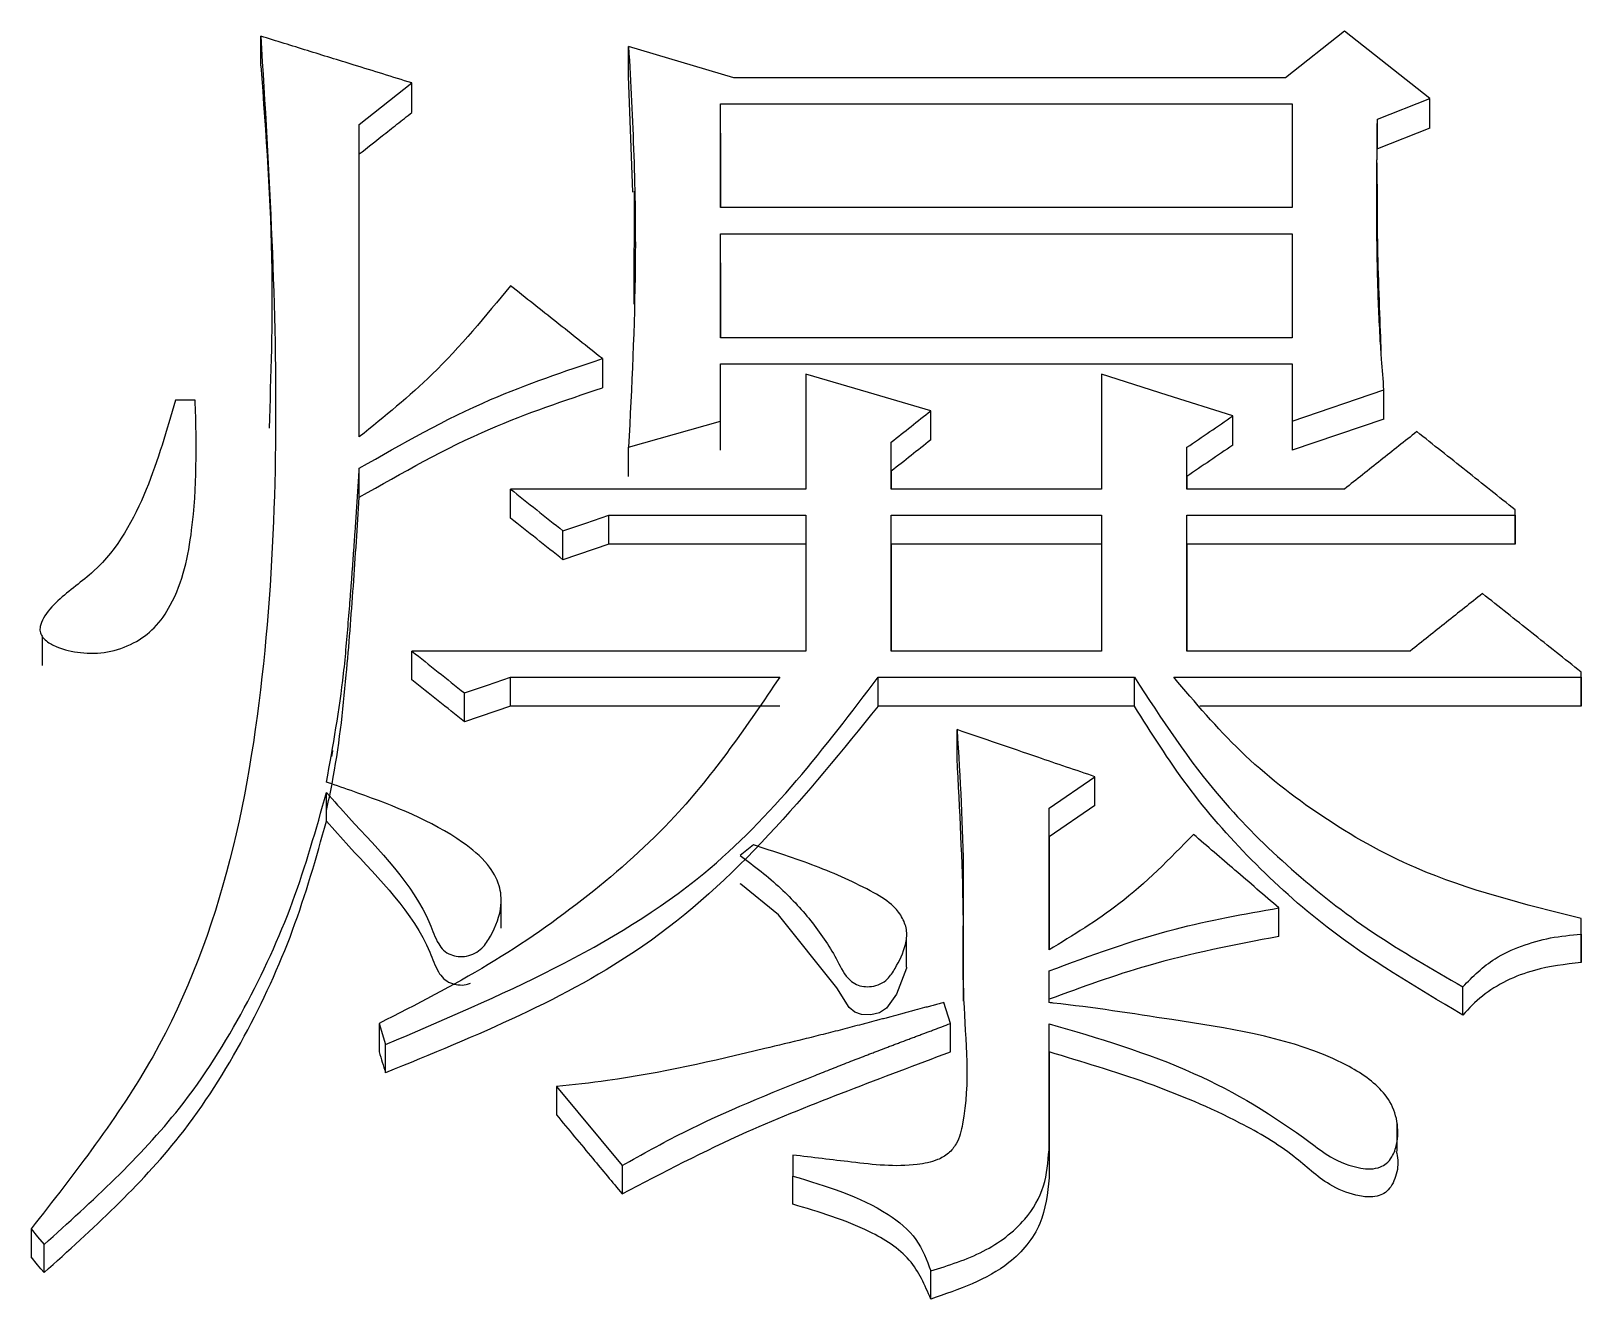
# Model space of a CAD drawing. Header units: millimetres. Extents: x 2003 to 4439, y 563 to 2285.
# Drawn here: x 2510.861 to 2513.414, y 2074.21 to 2076.298 of the extents above; entities that cross this region are included whole.
import ezdxf

# ---------------------------------------------------------------- set-up
doc = ezdxf.new("R2010")
doc.units = ezdxf.units.MM

msp = doc.modelspace()

# ---------------------------------------------------------------- linework, layer by layer
at = {"color": 7, "linetype": 'Continuous', "lineweight": 25}
for p, q in [((2513.0246, 2076.2984), (2512.9273, 2076.2215)), ((2513.1653, 2076.1873), (2513.0246, 2076.2984)), ((2511.2397, 2076.2411), (2511.2397, 2076.2899)), ((2512.0186, 2076.2215), (2511.8455, 2076.2728)), ((2511.8455, 2076.224), (2511.8455, 2076.2728)), ((2511.8526, 2076.0329), (2511.8455, 2076.224)), ((2511.402, 2076.1445), (2511.4886, 2076.2129)), ((2511.4886, 2076.1642), (2511.4886, 2076.2129)), ((2511.997, 2076.1787), (2512.9381, 2076.1787)), ((2511.997, 2076.0075), (2511.997, 2076.1787)), ((2511.997, 2076.1301), (2511.997, 2076.1787)), ((2512.9381, 2076.1787), (2512.9381, 2076.0075)), ((2513.0787, 2076.153), (2513.1653, 2076.1873)), ((2513.1653, 2076.1386), (2513.1653, 2076.1873)), ((2511.402, 2075.6299), (2511.402, 2076.1445)), ((2511.402, 2076.0959), (2511.402, 2076.1445)), ((2513.0787, 2076.1044), (2513.0787, 2076.153)), ((2511.997, 2076.1301), (2511.997, 2076.0075)), ((2513.1653, 2076.1386), (2513.0787, 2076.1044)), ((2511.402, 2075.6346), (2511.402, 2076.0959)), ((2511.8544, 2076.0346), (2511.8541, 2075.8485)), ((2512.9381, 2076.0075), (2511.997, 2076.0075)), ((2511.997, 2075.9646), (2512.9381, 2075.9646)), ((2511.997, 2075.7931), (2511.997, 2075.9646)), ((2511.997, 2075.9163), (2511.997, 2075.9646)), ((2512.9381, 2075.9646), (2512.9381, 2075.7931)), ((2511.997, 2075.9163), (2511.997, 2075.7931)), ((2512.9381, 2075.7931), (2511.997, 2075.7931)), ((2511.8023, 2075.7588), (2511.8023, 2075.7107)), ((2511.997, 2075.6557), (2511.997, 2075.7502)), ((2511.997, 2075.7502), (2512.9381, 2075.7502)), ((2511.997, 2075.7021), (2511.997, 2075.7502)), ((2512.1376, 2075.733), (2512.1376, 2075.544)), ((2512.6244, 2075.733), (2512.6244, 2075.544)), ((2512.9381, 2075.7502), (2512.9381, 2075.6557)), ((2512.9381, 2075.6557), (2513.0895, 2075.7072)), ((2513.0895, 2075.6592), (2513.0895, 2075.7072)), ((2511.1316, 2075.6901), (2511.0991, 2075.6901)), ((2511.8455, 2075.6127), (2511.997, 2075.6557)), ((2511.997, 2075.6078), (2511.997, 2075.6557)), ((2512.3431, 2075.6249), (2512.3431, 2075.6729)), ((2512.8407, 2075.6163), (2512.8407, 2075.6643)), ((2513.0895, 2075.6592), (2512.9381, 2075.6078)), ((2512.9381, 2075.6557), (2512.9381, 2075.6078)), ((2511.1335, 2075.6097), (2511.1335, 2075.61)), ((2511.8455, 2075.5648), (2511.8455, 2075.6127)), ((2512.2782, 2075.544), (2512.2782, 2075.6213)), ((2512.2782, 2075.5734), (2512.2782, 2075.6213)), ((2512.765, 2075.544), (2512.765, 2075.6127)), ((2512.765, 2075.5648), (2512.765, 2075.6127)), ((2511.402, 2075.5305), (2511.402, 2075.5783)), ((2512.2782, 2075.5734), (2512.2782, 2075.544)), ((2512.765, 2075.5648), (2512.765, 2075.544)), ((2512.1376, 2075.544), (2511.6508, 2075.544)), ((2512.6244, 2075.544), (2512.2782, 2075.544)), ((2513.0246, 2075.544), (2512.765, 2075.544)), ((2513.3059, 2075.501), (2513.3059, 2075.5096)), ((2513.3059, 2075.4618), (2513.3059, 2075.5096)), ((2511.8131, 2075.5009), (2512.1376, 2075.501)), ((2511.8131, 2075.4532), (2511.8131, 2075.5009)), ((2512.1376, 2075.501), (2512.1376, 2075.2771)), ((2512.2782, 2075.501), (2512.6244, 2075.501)), ((2512.2782, 2075.2771), (2512.2782, 2075.501)), ((2512.2782, 2075.4532), (2512.2782, 2075.501)), ((2512.6244, 2075.501), (2512.6244, 2075.2771)), ((2512.765, 2075.501), (2513.3059, 2075.501)), ((2512.765, 2075.2771), (2512.765, 2075.501)), ((2512.765, 2075.4532), (2512.765, 2075.501)), ((2513.3059, 2075.501), (2513.3059, 2075.4532)), ((2511.7374, 2075.4274), (2511.7374, 2075.4751)), ((2511.8131, 2075.4532), (2511.7374, 2075.4274)), ((2512.1376, 2075.4532), (2511.8131, 2075.4532)), ((2512.2782, 2075.4532), (2512.2782, 2075.2771)), ((2512.6244, 2075.4532), (2512.2782, 2075.4532)), ((2512.765, 2075.4532), (2512.765, 2075.2771)), ((2513.3059, 2075.4532), (2512.765, 2075.4532)), ((2513.3059, 2075.4532), (2513.3059, 2075.4618)), ((2510.8799, 2075.3011), (2510.8799, 2075.2533)), ((2512.1376, 2075.2771), (2511.4886, 2075.2771)), ((2512.6244, 2075.2771), (2512.2782, 2075.2771)), ((2513.1328, 2075.2771), (2512.765, 2075.2771)), ((2511.6508, 2075.234), (2512.0943, 2075.234)), ((2512.2566, 2075.234), (2512.6785, 2075.234)), ((2512.2566, 2075.1866), (2512.2566, 2075.234)), ((2512.6785, 2075.1866), (2512.6785, 2075.234)), ((2512.7434, 2075.234), (2513.4141, 2075.234)), ((2513.4141, 2075.234), (2513.4141, 2075.2426)), ((2513.4141, 2075.1952), (2513.4141, 2075.2426)), ((2513.4141, 2075.234), (2513.4141, 2075.1866)), ((2511.5751, 2075.1607), (2511.5751, 2075.2081)), ((2513.4141, 2075.1866), (2513.4141, 2075.1952)), ((2511.6508, 2075.1866), (2511.5751, 2075.1607)), ((2512.0943, 2075.1866), (2511.6508, 2075.1866)), ((2512.6785, 2075.1866), (2512.2566, 2075.1866)), ((2513.4141, 2075.1866), (2512.7864, 2075.1866)), ((2512.3864, 2075.1004), (2512.3864, 2075.1477)), ((2512.5379, 2075.0183), (2512.6136, 2075.0701)), ((2512.6136, 2075.0229), (2512.6136, 2075.0701)), ((2511.348, 2074.9971), (2511.348, 2075.0442)), ((2512.6136, 2075.0229), (2512.5379, 2074.9711)), ((2512.5379, 2074.7849), (2512.5379, 2075.0183)), ((2512.5379, 2074.9711), (2512.5379, 2075.0183)), ((2512.5379, 2074.9711), (2512.5379, 2074.7849)), ((2512.0511, 2074.9578), (2512.0295, 2074.9406)), ((2511.6358, 2074.8209), (2511.6358, 2074.868)), ((2512.9165, 2074.8071), (2512.9165, 2074.8541)), ((2513.4141, 2074.8108), (2513.4141, 2074.8368)), ((2512.3034, 2074.7564), (2512.3034, 2074.8035)), ((2513.4141, 2074.8108), (2513.4141, 2074.764)), ((2512.5379, 2074.6982), (2512.5379, 2074.7503)), ((2512.5379, 2074.7035), (2512.5379, 2074.7503)), ((2513.2194, 2074.6776), (2513.2194, 2074.7243)), ((2512.3756, 2074.6637), (2512.3648, 2074.6983)), ((2511.4345, 2074.6637), (2511.4453, 2074.6291)), ((2512.3756, 2074.617), (2512.3756, 2074.6637)), ((2512.5379, 2074.4557), (2512.5379, 2074.6634)), ((2512.5379, 2074.6168), (2512.5379, 2074.6634)), ((2511.4453, 2074.5825), (2511.4453, 2074.6291)), ((2512.5379, 2074.6168), (2512.5379, 2074.4093)), ((2511.7266, 2074.5597), (2511.8347, 2074.4297)), ((2511.7266, 2074.5597), (2511.7266, 2074.5132)), ((2513.1113, 2074.4534), (2513.1113, 2074.5001)), ((2512.5379, 2074.4557), (2512.5379, 2074.4093)), ((2511.8347, 2074.4297), (2511.8347, 2074.3833)), ((2512.116, 2074.4469), (2512.116, 2074.4123)), ((2512.116, 2074.366), (2512.116, 2074.4123)), ((2510.8613, 2074.3254), (2510.8613, 2074.2792)), ((2510.8828, 2074.2533), (2510.8828, 2074.2995)), ((2512.3432, 2074.2099), (2512.3432, 2074.2561))]:
    msp.add_line(p, q, dxfattribs=at)
at = {"color": 7, "linetype": 'Continuous', "lineweight": 25, "flags": 128}
for points in [[(2512.9273, 2076.2215), (2512.4729, 2076.2215), (2512.0186, 2076.2215)], [(2512.3431, 2075.6729), (2512.2404, 2075.703), (2512.1376, 2075.733)], [(2512.8407, 2075.6643), (2512.7326, 2075.6987), (2512.6244, 2075.733)], [(2511.6508, 2075.4961), (2511.6508, 2075.5082), (2511.6508, 2075.5203), (2511.6508, 2075.544)], [(2511.7374, 2075.4751), (2511.7752, 2075.488), (2511.8131, 2075.5009)], [(2511.4886, 2075.2296), (2511.4886, 2075.2416), (2511.4886, 2075.2536), (2511.4886, 2075.2771)], [(2511.5751, 2075.2081), (2511.613, 2075.221), (2511.6508, 2075.234)], [(2511.6508, 2075.1866), (2511.6508, 2075.2058), (2511.6508, 2075.2199), (2511.6508, 2075.234)], [(2512.3031, 2074.7564), (2512.3032, 2074.7547), (2512.2866, 2074.7119), (2512.2705, 2074.6892), (2512.2585, 2074.6815), (2512.2443, 2074.6779), (2512.2291, 2074.6785), (2512.2179, 2074.6826), (2512.2087, 2074.6898), (2512.1882, 2074.7222), (2512.0923, 2074.8428), (2512.0301, 2074.893), (2512.0295, 2074.8935), (2512.0295, 2074.8935)], [(2513.4141, 2074.7899), (2513.4141, 2074.8056), (2513.4141, 2074.8368)], [(2513.4141, 2074.764), (2513.4141, 2074.7728), (2513.4141, 2074.7785), (2513.4141, 2074.7842), (2513.4141, 2074.7899)], [(2511.4345, 2074.6637), (2511.4345, 2074.6445), (2511.4345, 2074.6308), (2511.4345, 2074.6171)], [(2510.8613, 2074.3254), (2510.872, 2074.3125), (2510.8828, 2074.2995)], [(2510.8828, 2074.2533), (2510.8774, 2074.2598), (2510.872, 2074.2663), (2510.8613, 2074.2792)]]:
    msp.add_lwpolyline(points, dxfattribs=at)
at = {"color": 7, "linetype": 'Continuous', "lineweight": 25}
for points, knots in [([(2511.2397, 2076.2899), (2511.2465, 2076.1778), (2511.2667, 2075.8416), (2511.2695, 2075.2782), (2511.1548, 2074.7005), (2510.9335, 2074.4177), (2510.8613, 2074.3254)], [0, 0, 0, 0, 0.166548, 0.499383, 0.836688, 1, 1, 1, 1]), ([(2511.4886, 2076.2129), (2511.4568, 2076.2227), (2511.3995, 2076.2405), (2511.3165, 2076.2661), (2511.2653, 2076.282), (2511.2397, 2076.2899)], [0, 0, 0, 0, 0.382595, 0.691297, 1, 1, 1, 1]), ([(2511.8455, 2076.2728), (2511.8488, 2076.2127), (2511.8553, 2076.0927), (2511.8584, 2075.8726), (2511.8505, 2075.7125), (2511.8455, 2075.6127)], [0, 0, 0, 0, 0.273667, 0.547376, 1, 1, 1, 1]), ([(2511.2397, 2076.2411), (2511.2481, 2076.1291), (2511.2628, 2075.9309), (2511.2562, 2075.731), (2511.2533, 2075.644)], [0, 0, 0, 0, 0.564585, 1, 1, 1, 1]), ([(2511.402, 2076.0959), (2511.4145, 2076.1058), (2511.4352, 2076.1221), (2511.464, 2076.1449), (2511.4804, 2076.1578), (2511.4886, 2076.1642)], [0, 0, 0, 0, 0.432906, 0.716452, 1, 1, 1, 1]), ([(2513.0895, 2075.7072), (2513.0882, 2075.7241), (2513.0862, 2075.7493), (2513.0822, 2075.8081), (2513.0802, 2075.8544), (2513.079, 2075.8964), (2513.0788, 2075.909), (2513.0785, 2075.9217), (2513.0783, 2075.9343), (2513.0781, 2075.9511), (2513.0779, 2075.9679), (2513.0778, 2075.9847), (2513.0778, 2075.9973), (2513.0777, 2076.0099), (2513.0777, 2076.0225), (2513.0778, 2076.0351), (2513.0778, 2076.0456), (2513.0779, 2076.054), (2513.0779, 2076.0603), (2513.0779, 2076.0666), (2513.078, 2076.0729), (2513.078, 2076.0792), (2513.0781, 2076.0855), (2513.0781, 2076.0918), (2513.0782, 2076.1002), (2513.0783, 2076.1086), (2513.0783, 2076.117), (2513.0784, 2076.1233), (2513.0785, 2076.1296), (2513.0785, 2076.1359), (2513.0786, 2076.1437), (2513.0787, 2076.1494), (2513.0787, 2076.153)], [0, 0, 0, 0, 0.113118, 0.169677, 0.395941, 0.424221, 0.4525, 0.480779, 0.509059, 0.537338, 0.593897, 0.622177, 0.650456, 0.678735, 0.707015, 0.735294, 0.763573, 0.777713, 0.791853, 0.805993, 0.820132, 0.834272, 0.848412, 0.862551, 0.876691, 0.90497, 0.91911, 0.93325, 0.947389, 0.961529, 0.975669, 1, 1, 1, 1]), ([(2513.0852, 2075.7707), (2513.0852, 2075.7707), (2513.0852, 2075.7707), (2513.0852, 2075.7729), (2513.0833, 2075.8156), (2513.0794, 2075.9158), (2513.0787, 2076.008), (2513.0786, 2076.0576), (2513.0786, 2076.0753), (2513.0786, 2076.0816), (2513.0786, 2076.0813), (2513.0785, 2076.0811)], [0, 0, 0, 0, 0.006691, 0.017606, 0.043784, 0.513826, 0.728841, 0.873761, 0.909014, 0.944697, 1, 1, 1, 1]), ([(2511.6508, 2075.8789), (2511.6098, 2075.8287), (2511.5362, 2075.7386), (2511.4433, 2075.6633), (2511.402, 2075.6299)], [0, 0, 0, 0, 0.556387, 1, 1, 1, 1]), ([(2511.8023, 2075.7588), (2511.777, 2075.7788), (2511.7266, 2075.8189), (2511.6761, 2075.8589), (2511.6508, 2075.8789)], [0, 0, 0, 0, 0.4999967, 1, 1, 1, 1]), ([(2511.402, 2075.5783), (2511.4726, 2075.6186), (2511.5992, 2075.6907), (2511.74, 2075.7379), (2511.8023, 2075.7588)], [0, 0, 0, 0, 0.5578888, 1, 1, 1, 1]), ([(2511.402, 2075.5305), (2511.4726, 2075.5707), (2511.5992, 2075.6427), (2511.74, 2075.6898), (2511.8023, 2075.7107)], [0, 0, 0, 0, 0.557853, 1, 1, 1, 1]), ([(2511.0991, 2075.6901), (2511.085, 2075.6409), (2511.0566, 2075.5421), (2510.9927, 2075.4233), (2510.9133, 2075.3699), (2510.8842, 2075.338), (2510.8762, 2075.3196), (2510.8757, 2075.3092), (2510.8792, 2075.3006), (2510.8884, 2075.2915), (2510.9094, 2075.2806), (2510.9437, 2075.2728), (2510.9882, 2075.2735), (2511.0309, 2075.2884), (2511.0673, 2075.3152), (2511.1086, 2075.3765), (2511.1351, 2075.5043), (2511.1341, 2075.6179), (2511.1316, 2075.689), (2511.1316, 2075.6901)], [0, 0, 0, 0, 0.151237, 0.303887, 0.374012, 0.409203, 0.423454, 0.431523, 0.439658, 0.449578, 0.466985, 0.502292, 0.540771, 0.580872, 0.619436, 0.662511, 0.788748, 0.996835, 1, 1, 1, 1]), ([(2512.2782, 2075.6213), (2512.2891, 2075.6299), (2512.3107, 2075.6471), (2512.3323, 2075.6643), (2512.3431, 2075.6729)], [0, 0, 0, 0, 0.500001, 1, 1, 1, 1]), ([(2512.765, 2075.6127), (2512.7776, 2075.6213), (2512.8029, 2075.6385), (2512.8281, 2075.6557), (2512.8407, 2075.6643)], [0, 0, 0, 0, 0.500001, 1, 1, 1, 1]), ([(2513.1436, 2075.6385), (2513.1238, 2075.6228), (2513.0841, 2075.5913), (2513.0445, 2075.5597), (2513.0246, 2075.544)], [0, 0, 0, 0, 0.500001, 1, 1, 1, 1]), ([(2513.3059, 2075.5096), (2513.2788, 2075.5311), (2513.2248, 2075.5741), (2513.1707, 2075.617), (2513.1436, 2075.6385)], [0, 0, 0, 0, 0.5, 1, 1, 1, 1]), ([(2512.3431, 2075.6249), (2512.3323, 2075.6163), (2512.3107, 2075.5992), (2512.2891, 2075.582), (2512.2782, 2075.5734)], [0, 0, 0, 0, 0.499997, 1, 1, 1, 1]), ([(2512.8407, 2075.6163), (2512.8281, 2075.6078), (2512.8029, 2075.5906), (2512.7776, 2075.5734), (2512.765, 2075.5648)], [0, 0, 0, 0, 0.499997, 1, 1, 1, 1]), ([(2511.348, 2075.0614), (2511.3587, 2075.1209), (2511.3748, 2075.2099), (2511.3824, 2075.3073), (2511.3859, 2075.3484), (2511.387, 2075.3633), (2511.3879, 2075.3745), (2511.3888, 2075.3857), (2511.3896, 2075.3969), (2511.3903, 2075.4063), (2511.391, 2075.4156), (2511.3915, 2075.4231), (2511.3921, 2075.4306), (2511.3926, 2075.438), (2511.3931, 2075.4455), (2511.3938, 2075.4548), (2511.3943, 2075.4623), (2511.395, 2075.4717), (2511.3955, 2075.4791), (2511.396, 2075.4866), (2511.3965, 2075.4941), (2511.397, 2075.5015), (2511.3976, 2075.5109), (2511.3981, 2075.5183), (2511.3987, 2075.5277), (2511.3992, 2075.5352), (2511.3998, 2075.5445), (2511.4003, 2075.552), (2511.4008, 2075.5594), (2511.4013, 2075.5676), (2511.4017, 2075.5739), (2511.402, 2075.5783)], [0, 0, 0, 0, 0.346641, 0.519778, 0.563061, 0.584702, 0.606343, 0.627984, 0.649626, 0.671267, 0.682088, 0.703729, 0.714549, 0.72537, 0.747011, 0.757832, 0.779473, 0.790294, 0.811935, 0.822756, 0.833576, 0.855218, 0.866038, 0.88768, 0.8985, 0.920141, 0.930962, 0.952603, 0.963424, 0.974245, 1, 1, 1, 1]), ([(2511.348, 2075.0143), (2511.3511, 2075.029), (2511.3669, 2075.1029), (2511.3803, 2075.2267), (2511.3925, 2075.3842), (2511.3988, 2075.4817), (2511.402, 2075.5305)], [0, 0, 0, 0, 0.086672, 0.433942, 0.716948, 1, 1, 1, 1]), ([(2511.6508, 2075.544), (2511.6653, 2075.5325), (2511.6941, 2075.5096), (2511.723, 2075.4866), (2511.7374, 2075.4751)], [0, 0, 0, 0, 0.499999, 1, 1, 1, 1]), ([(2511.7374, 2075.4274), (2511.723, 2075.4389), (2511.6941, 2075.4618), (2511.6653, 2075.4847), (2511.6508, 2075.4961)], [0, 0, 0, 0, 0.5, 1, 1, 1, 1]), ([(2513.2518, 2075.3718), (2513.232, 2075.3561), (2513.1923, 2075.3245), (2513.1526, 2075.2929), (2513.1328, 2075.2771)], [0, 0, 0, 0, 0.500001, 1, 1, 1, 1]), ([(2513.4141, 2075.2426), (2513.387, 2075.2642), (2513.3329, 2075.3073), (2513.2788, 2075.3503), (2513.2518, 2075.3718)], [0, 0, 0, 0, 0.4999997, 1, 1, 1, 1]), ([(2511.4886, 2075.2771), (2511.503, 2075.2656), (2511.5318, 2075.2426), (2511.5607, 2075.2196), (2511.5751, 2075.2081)], [0, 0, 0, 0, 0.499999, 1, 1, 1, 1]), ([(2512.0943, 2075.234), (2512.0408, 2075.1549), (2511.9519, 2075.0238), (2511.7804, 2074.8713), (2511.6166, 2074.7567), (2511.4954, 2074.6948), (2511.4345, 2074.6637)], [0, 0, 0, 0, 0.333002, 0.552476, 0.774971, 1, 1, 1, 1]), ([(2511.4453, 2074.6291), (2511.6338, 2074.7094), (2511.9653, 2074.8507), (2512.1688, 2075.1185), (2512.2566, 2075.234)], [0, 0, 0, 0, 0.568507, 1, 1, 1, 1]), ([(2511.5751, 2075.1607), (2511.5607, 2075.1722), (2511.5319, 2075.1952), (2511.503, 2075.2181), (2511.4886, 2075.2296)], [0, 0, 0, 0, 0.5, 1, 1, 1, 1]), ([(2512.6785, 2075.234), (2512.7231, 2075.1656), (2512.7969, 2075.0524), (2512.9354, 2074.9156), (2513.0686, 2074.8106), (2513.1689, 2074.7532), (2513.2194, 2074.7243)], [0, 0, 0, 0, 0.333809, 0.553089, 0.775219, 1, 1, 1, 1]), ([(2513.4141, 2074.8368), (2513.3212, 2074.8599), (2513.1692, 2074.8976), (2512.985, 2075.0016), (2512.8501, 2075.108), (2512.7788, 2075.1922), (2512.7434, 2075.234)], [0, 0, 0, 0, 0.347456, 0.568585, 0.785979, 1, 1, 1, 1]), ([(2512.2566, 2075.1866), (2512.1393, 2075.0418), (2511.926, 2074.7787), (2511.5944, 2074.6434), (2511.4453, 2074.5825)], [0, 0, 0, 0, 0.550322, 1, 1, 1, 1]), ([(2513.2194, 2074.6776), (2513.1424, 2074.7232), (2513.0164, 2074.798), (2512.8695, 2074.9308), (2512.7624, 2075.0529), (2512.7064, 2075.1422), (2512.6785, 2075.1866)], [0, 0, 0, 0, 0.346062, 0.56664, 0.784508, 1, 1, 1, 1]), ([(2512.3864, 2075.1477), (2512.3913, 2075.0677), (2512.4002, 2074.9198), (2512.3918, 2074.7034), (2512.4099, 2074.555), (2512.3892, 2074.4694), (2512.3732, 2074.4491), (2512.3509, 2074.4365), (2512.2966, 2074.4256), (2512.216, 2074.435), (2512.1482, 2074.4431), (2512.116, 2074.4469)], [0, 0, 0, 0, 0.257644, 0.476383, 0.695117, 0.731864, 0.752184, 0.772582, 0.805413, 0.907666, 1, 1, 1, 1]), ([(2512.6136, 2075.0701), (2512.5822, 2075.0808), (2512.5286, 2075.0991), (2512.4529, 2075.125), (2512.4086, 2075.1402), (2512.3864, 2075.1477)], [0, 0, 0, 0, 0.414509, 0.7072526, 1, 1, 1, 1]), ([(2511.3567, 2075.1034), (2511.3567, 2075.1034), (2511.3566, 2075.1033), (2511.3567, 2075.1037), (2511.357, 2075.1049), (2511.3575, 2075.1081), (2511.3582, 2075.1115), (2511.3586, 2075.1135)], [0, 0, 0, 0, 0.025297, 0.141451, 0.270493, 0.58461, 1, 1, 1, 1]), ([(2512.3969, 2074.7007), (2512.3972, 2074.7493), (2512.3981, 2074.8828), (2512.3909, 2075.0159), (2512.3864, 2075.1004)], [0, 0, 0, 0, 0.364106, 1, 1, 1, 1]), ([(2510.8828, 2074.2995), (2510.9621, 2074.3712), (2511.0918, 2074.4885), (2511.2161, 2074.6875), (2511.2967, 2074.8624), (2511.3309, 2074.9837), (2511.3479, 2075.0442)], [0, 0, 0, 0, 0.345608, 0.56562, 0.783503, 1, 1, 1, 1]), ([(2511.348, 2075.0442), (2511.3601, 2075.0304), (2511.4211, 2074.9614), (2511.4998, 2074.8848), (2511.5278, 2074.8014), (2511.5401, 2074.7839), (2511.5518, 2074.7767), (2511.5652, 2074.7736), (2511.5791, 2074.7741), (2511.5929, 2074.7787), (2511.6073, 2074.7898), (2511.624, 2074.8162), (2511.6377, 2074.8512), (2511.6342, 2074.8933), (2511.6128, 2074.9305), (2511.5389, 2074.9906), (2511.4453, 2075.0277), (2511.3674, 2075.0545), (2511.3503, 2075.0606), (2511.348, 2075.0614)], [0, 0, 0, 0, 0.066203, 0.331418, 0.376174, 0.392134, 0.408285, 0.422252, 0.437571, 0.454108, 0.470588, 0.499884, 0.567199, 0.607022, 0.655995, 0.720748, 0.938177, 0.991744, 1, 1, 1, 1]), ([(2510.8828, 2074.2533), (2510.9621, 2074.3249), (2511.0918, 2074.4421), (2511.2161, 2074.6408), (2511.2967, 2074.8155), (2511.3309, 2074.9366), (2511.3479, 2074.997)], [0, 0, 0, 0, 0.345691, 0.565702, 0.783554, 1, 1, 1, 1]), ([(2511.348, 2074.997), (2511.3602, 2074.9833), (2511.4211, 2074.9143), (2511.4996, 2074.8378), (2511.5278, 2074.7548), (2511.5398, 2074.7374), (2511.5514, 2074.73), (2511.5647, 2074.7269), (2511.5764, 2074.7268), (2511.5829, 2074.7293), (2511.5853, 2074.7302)], [0, 0, 0, 0, 0.148722, 0.744517, 0.842906, 0.878942, 0.915433, 0.946758, 0.981101, 1, 1, 1, 1]), ([(2512.7758, 2074.9751), (2512.7367, 2074.935), (2512.6662, 2074.8629), (2512.5774, 2074.8089), (2512.5379, 2074.7849)], [0, 0, 0, 0, 0.555111, 1, 1, 1, 1]), ([(2512.9165, 2074.8541), (2512.9044, 2074.8644), (2512.8803, 2074.8852), (2512.8334, 2074.9255), (2512.7986, 2074.9555), (2512.7758, 2074.9751)], [0, 0, 0, 0, 0.25711, 0.51422, 1, 1, 1, 1]), ([(2512.0295, 2074.9406), (2512.0524, 2074.9231), (2512.0961, 2074.8896), (2512.1498, 2074.8303), (2512.1848, 2074.7783), (2512.2025, 2074.7399), (2512.2202, 2074.7274), (2512.2327, 2074.7241), (2512.2464, 2074.7242), (2512.2603, 2074.7281), (2512.2744, 2074.7381), (2512.2886, 2074.7606), (2512.3013, 2074.7868), (2512.3052, 2074.8159), (2512.2975, 2074.8376), (2512.2803, 2074.8609), (2512.2309, 2074.8905), (2512.1537, 2074.9247), (2512.0855, 2074.9467), (2512.0511, 2074.9578)], [0, 0, 0, 0, 0.117411, 0.224514, 0.331514, 0.385099, 0.401502, 0.417942, 0.434593, 0.453955, 0.473463, 0.503457, 0.565822, 0.597864, 0.6299, 0.663784, 0.718184, 0.85806, 1, 1, 1, 1]), ([(2512.5379, 2074.7503), (2512.6063, 2074.7756), (2512.7289, 2074.8209), (2512.859, 2074.8439), (2512.9165, 2074.8541)], [0, 0, 0, 0, 0.55855, 1, 1, 1, 1]), ([(2512.9165, 2074.8071), (2512.8437, 2074.7932), (2512.714, 2074.7683), (2512.5916, 2074.7233), (2512.5379, 2074.7035)], [0, 0, 0, 0, 0.561231, 1, 1, 1, 1]), ([(2513.2194, 2074.7243), (2513.2359, 2074.741), (2513.2634, 2074.7687), (2513.3158, 2074.7922), (2513.3637, 2074.8061), (2513.3972, 2074.8092), (2513.4141, 2074.8108)], [0, 0, 0, 0, 0.330678, 0.5509904, 0.7745699, 1, 1, 1, 1]), ([(2513.4141, 2074.764), (2513.3881, 2074.761), (2513.3456, 2074.7561), (2513.2911, 2074.7353), (2513.2503, 2074.7105), (2513.2296, 2074.6885), (2513.2194, 2074.6776)], [0, 0, 0, 0, 0.3471514, 0.569168, 0.7868569, 1, 1, 1, 1]), ([(2512.3648, 2074.6983), (2512.3621, 2074.6976), (2512.3568, 2074.6962), (2512.3489, 2074.6941), (2512.341, 2074.6919), (2512.3304, 2074.6891), (2512.3198, 2074.6862), (2512.3092, 2074.6834), (2512.3012, 2074.6812), (2512.2907, 2074.6784), (2512.2801, 2074.6756), (2512.2695, 2074.6727), (2512.2615, 2074.6706), (2512.2509, 2074.6678), (2512.2403, 2074.665), (2512.227, 2074.6615), (2512.2138, 2074.6581), (2512.1978, 2074.6539), (2512.1766, 2074.6485), (2512.1553, 2074.6431), (2512.118, 2074.6338), (2512.0058, 2074.6069), (2511.8708, 2074.5754), (2511.7547, 2074.5628), (2511.7266, 2074.5597)], [0, 0, 0, 0, 0.012619, 0.025237, 0.037856, 0.050474, 0.075711, 0.08833, 0.100948, 0.113567, 0.138804, 0.151422, 0.164041, 0.176659, 0.201896, 0.214515, 0.239752, 0.264989, 0.290226, 0.3407, 0.365937, 0.466887, 0.870929, 1, 1, 1, 1]), ([(2512.5379, 2074.6634), (2512.619, 2074.6395), (2512.7735, 2074.5941), (2512.9209, 2074.5044), (2513.0032, 2074.4408), (2513.0387, 2074.4264), (2513.0676, 2074.4236), (2513.0826, 2074.426), (2513.0948, 2074.4333), (2513.1049, 2074.446), (2513.1128, 2074.4696), (2513.1132, 2074.5028), (2513.0999, 2074.5387), (2513.0641, 2074.5761), (2512.9505, 2074.6386), (2512.7646, 2074.666), (2512.6079, 2074.6905), (2512.5402, 2074.6979), (2512.5378, 2074.6982)], [0, 0, 0, 0, 0.188824, 0.359425, 0.391174, 0.431004, 0.443042, 0.4552, 0.463942, 0.475035, 0.493349, 0.52466, 0.556942, 0.585534, 0.64557, 0.848774, 0.994709, 1, 1, 1, 1]), ([(2511.8347, 2074.4297), (2511.8679, 2074.4482), (2511.9694, 2074.5049), (2512.0883, 2074.5525), (2512.1757, 2074.5874), (2512.1942, 2074.5947), (2512.2127, 2074.6019), (2512.2289, 2074.6082), (2512.2429, 2074.6136), (2512.2498, 2074.6162), (2512.2591, 2074.6198), (2512.2684, 2074.6233), (2512.2777, 2074.6269), (2512.2847, 2074.6295), (2512.294, 2074.6331), (2512.3033, 2074.6366), (2512.3126, 2074.6401), (2512.3196, 2074.6427), (2512.329, 2074.6462), (2512.3383, 2074.6497), (2512.3476, 2074.6532), (2512.3546, 2074.6558), (2512.3639, 2074.6593), (2512.3709, 2074.662), (2512.3756, 2074.6637)], [0, 0, 0, 0, 0.194919, 0.596792, 0.647185, 0.672381, 0.697577, 0.74797, 0.760568, 0.773166, 0.785764, 0.81096, 0.823558, 0.836156, 0.848754, 0.873951, 0.886549, 0.899147, 0.911745, 0.936941, 0.949539, 0.962137, 0.974736, 1, 1, 1, 1]), ([(2511.8347, 2074.3833), (2511.9025, 2074.4185), (2512.0231, 2074.4811), (2512.2067, 2074.5535), (2512.3193, 2074.5959), (2512.3756, 2074.617)], [0, 0, 0, 0, 0.390671, 0.695193, 1, 1, 1, 1]), ([(2513.1099, 2074.4532), (2513.1109, 2074.4484), (2513.1141, 2074.4335), (2513.1102, 2074.4131), (2513.1018, 2074.3952), (2513.0929, 2074.3853), (2513.081, 2074.3793), (2513.0641, 2074.377), (2513.0354, 2074.3814), (2512.9894, 2074.401), (2512.9363, 2074.4531), (2512.8361, 2074.5113), (2512.7002, 2074.5685), (2512.5921, 2074.6006), (2512.5379, 2074.6168)], [0, 0, 0, 0, 0.0232551, 0.0725697, 0.0958641, 0.1153896, 0.1319047, 0.152492, 0.1864557, 0.2535872, 0.3644277, 0.517728, 0.7576573, 1, 1, 1, 1]), ([(2511.7266, 2074.5132), (2511.7366, 2074.5012), (2511.7565, 2074.4772), (2511.7926, 2074.4339), (2511.8187, 2074.4026), (2511.8347, 2074.3833)], [0, 0, 0, 0, 0.277089, 0.554178, 1, 1, 1, 1]), ([(2512.3432, 2074.2561), (2512.3727, 2074.2654), (2512.4309, 2074.2838), (2512.4977, 2074.3333), (2512.5333, 2074.3949), (2512.5364, 2074.4355), (2512.5379, 2074.4557)], [0, 0, 0, 0, 0.291567, 0.574035, 0.788626, 1, 1, 1, 1]), ([(2512.116, 2074.4123), (2512.1711, 2074.396), (2512.2471, 2074.3735), (2512.3229, 2074.3108), (2512.3365, 2074.2741), (2512.3432, 2074.2561)], [0, 0, 0, 0, 0.572071, 0.789697, 1, 1, 1, 1]), ([(2512.5379, 2074.4093), (2512.5353, 2074.3836), (2512.5301, 2074.3315), (2512.4637, 2074.2506), (2512.3894, 2074.2255), (2512.3432, 2074.2099)], [0, 0, 0, 0, 0.2694188, 0.5458195, 1, 1, 1, 1]), ([(2512.3432, 2074.2099), (2512.3335, 2074.2326), (2512.3137, 2074.2791), (2512.2285, 2074.3328), (2512.159, 2074.3533), (2512.116, 2074.366)], [0, 0, 0, 0, 0.267568, 0.547482, 1, 1, 1, 1])]:
    msp.add_open_spline(points, degree=3, knots=knots, dxfattribs=at)
msp.add_open_spline([(2511.4345, 2074.617), (2511.4363, 2074.6113), (2511.4399, 2074.5998), (2511.4435, 2074.5882), (2511.4453, 2074.5825)], degree=3, dxfattribs=at)

doc.saveas('drawing.dxf')
